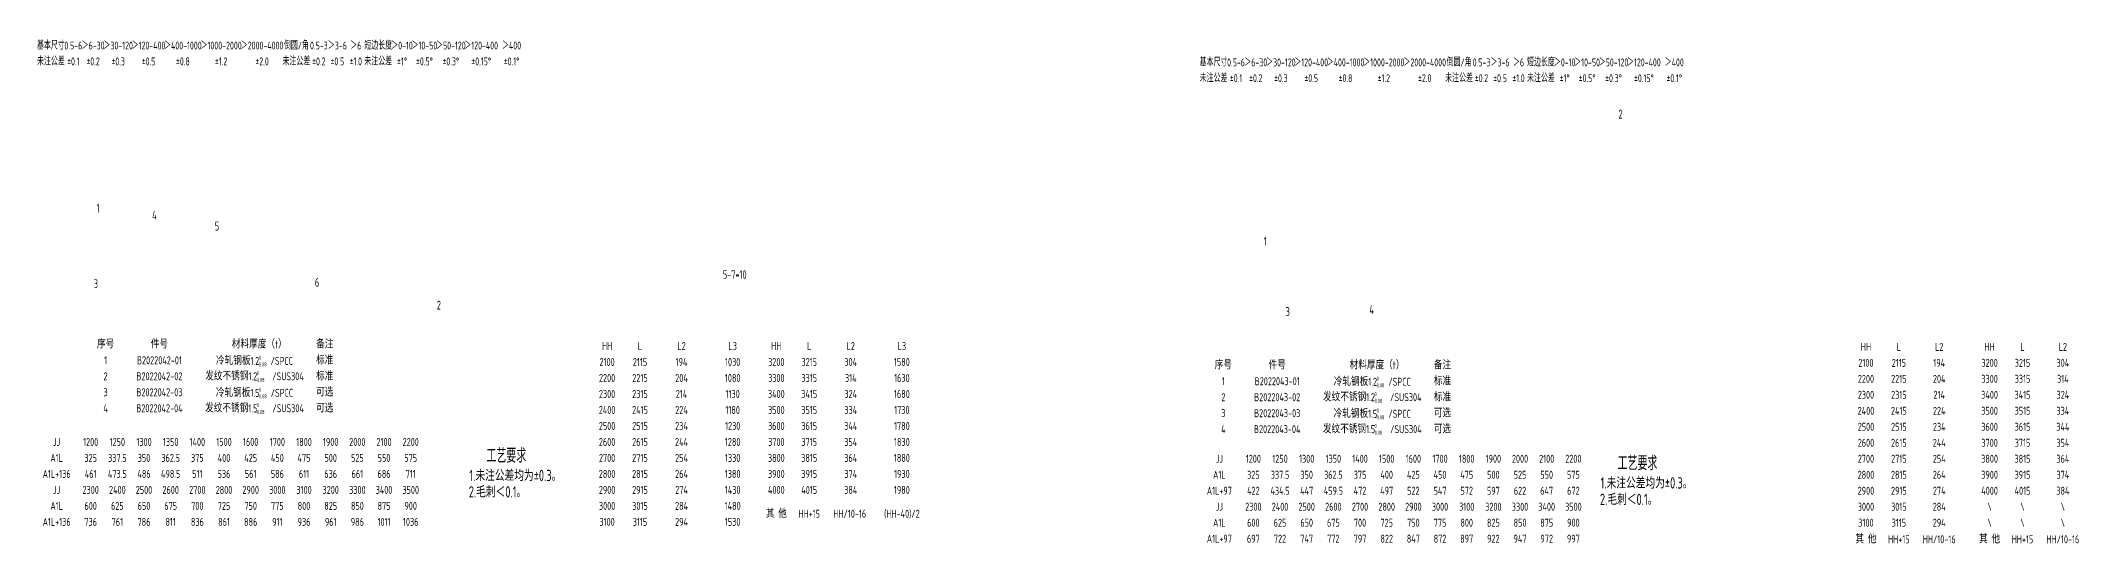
# Model space of a CAD drawing. Header units: inches. Extents: x 14216 to 120088, y -29410 to 23559.
# Drawn here: x 41211 to 48087, y 16974 to 18671 of the extents above; entities that cross this region are included whole.
import ezdxf
from ezdxf.enums import TextEntityAlignment as Align

# ---------------------------------------------------------------- set-up
doc = ezdxf.new("R2010")
doc.units = ezdxf.units.IN
doc.header["$LTSCALE"] = 0.3
doc.header["$MEASUREMENT"] = 0
doc.layers.add('2', color=2, linetype='Continuous')
doc.layers.add('2细实线', color=2, linetype='Continuous')
doc.layers.add('粗实线', color=7, linetype='Continuous', lineweight=30)
doc.styles.add('HZ', font='isocp2.shx', dxfattribs={"width": 0.7, "bigfont": 'hztxt.shx'})

msp = doc.modelspace()

# ---------------------------------------------------------------- texts
at = {"layer": '2', "color": 4, "style": 'HZ', "width": 0.7}
for s, p in [('2', (46535.158, 18408.338)), ('1', (41399.064, 18090.889)), ('4', (41586.802, 18067.395)), ('5', (41798.042, 18030.328)), ('1', (45337.803, 17978.674)), ('3', (41389.693, 17835.548)), ('6', (42135.855, 17840.144)), ('2', (42547.291, 17763.256)), ('3', (45411.731, 17741.519)), ('4', (45694.355, 17747.82))]:
    msp.add_text(s, height=30, dxfattribs=at).set_placement(p)
at = {"layer": '2', "color": 6, "style": 'HZ', "width": 0.8}
msp.add_text('5-7*10', height=28, dxfattribs=at).set_placement((43552.795, 17881.775), align=Align.MIDDLE_CENTER)
at = {"layer": '2', "style": 'HZ', "width": 0.8}
for s, height, p in [('序号', 27, (41429.528, 17645.979)), ('1', 27, (41429.528, 17591.979)), ('B2022042-01', 27, (41611.202, 17591.979)), ('件号', 27, (41611.202, 17645.979)), ('冷轧钢板1.2   /SPCC', 27, (41931.906, 17590.04)), ('材料厚度（t）', 27, (41948.088, 17645.979)), ('标准', 27, (42169.15, 17591.979)), ('备注', 27, (42169.15, 17645.979)), ('HH', 27.0001, (43121.993, 17640.246)), ('L2', 27.0001, (43373.186, 17640.246)), ('L3', 27.0001, (43545.762, 17640.246)), ('HH', 27.0001, (43693.018, 17640.246)), ('L2', 27.0001, (43944.211, 17640.246)), ('L3', 27.0001, (44116.787, 17640.246)), ('HH', 27, (47370.307, 17637.378)), ('L', 27, (47481.307, 17637.378)), ('L2', 27, (47617.525, 17637.378)), ('HH', 27, (47787.568, 17637.378)), ('L', 27, (47898.568, 17637.378)), ('L2', 27, (48034.785, 17637.378)), ('2', 27, (41429.528, 17537.979)), ('B2022042-02', 27, (41611.202, 17537.979)), ('发纹不锈钢1.2    /SUS304 ', 27, (41938.421, 17537.979)), ('标准', 27, (42169.15, 17537.979)), ('2200', 27.0001, (43121.993, 17532.246)), ('2100', 27.0001, (43121.993, 17586.246)), ('2215', 27.0001, (43232.993, 17532.246)), ('2115', 27.0001, (43232.993, 17586.246)), ('204', 27.0001, (43373.186, 17532.246)), ('194', 27.0001, (43373.186, 17586.246)), ('1080', 27.0001, (43545.762, 17532.246)), ('1030', 27.0001, (43545.762, 17586.246)), ('3300', 27.0001, (43693.018, 17532.246)), ('3200', 27.0001, (43693.018, 17586.246)), ('3315', 27.0001, (43804.019, 17532.246)), ('3215', 27.0001, (43804.019, 17586.246)), ('304', 27.0001, (43944.211, 17586.246)), ('314', 27.0001, (43944.211, 17532.246)), ('1580', 27.0001, (44116.787, 17586.246)), ('1630', 27.0001, (44116.787, 17532.246)), ('序号', 27, (45201.76, 17575.387)), ('1', 27, (45201.76, 17521.387)), ('B2022043-01', 27, (45383.435, 17521.387)), ('件号', 27, (45383.435, 17575.387)), ('冷轧钢板1.2   /SPCC', 27, (45704.139, 17519.447)), ('材料厚度（t）', 27, (45720.321, 17575.387)), ('标准', 27, (45941.383, 17521.387)), ('备注', 27, (45941.383, 17575.387)), ('2200', 27, (47370.307, 17529.378)), ('2100', 27, (47370.307, 17583.378)), ('2215', 27, (47481.307, 17529.378)), ('2115', 27, (47481.307, 17583.378)), ('204', 27, (47617.525, 17529.378)), ('194', 27, (47617.525, 17583.378)), ('3300', 27, (47787.568, 17529.378)), ('3200', 27, (47787.568, 17583.378)), ('3315', 27, (47898.568, 17529.378)), ('3215', 27, (47898.568, 17583.378)), ('304', 27, (48034.785, 17583.378)), ('314', 27, (48034.785, 17529.378)), ('3', 27, (41429.528, 17483.979)), ('B2022042-03', 27, (41611.202, 17483.979)), ('冷轧钢板1.5   /SPCC', 27, (41931.906, 17482.04)), ('可选', 27, (42169.15, 17483.979)), ('2300', 27.0001, (43121.993, 17478.246)), ('2315', 27.0001, (43232.993, 17478.246)), ('214', 27.0001, (43373.186, 17478.246)), ('1130', 27.0001, (43545.762, 17478.246)), ('3400', 27.0001, (43693.018, 17478.246)), ('3415', 27.0001, (43804.019, 17478.246)), ('324', 27.0001, (43944.211, 17478.246)), ('1680', 27.0001, (44116.787, 17478.246)), ('2', 27, (45201.76, 17467.387)), ('B2022043-02', 27, (45383.435, 17467.387)), ('发纹不锈钢1.2    /SUS304 ', 27, (45710.653, 17467.387)), ('标准', 27, (45941.383, 17467.387)), ('2300', 27, (47370.307, 17475.378)), ('2315', 27, (47481.307, 17475.378)), ('214', 27, (47617.525, 17475.378)), ('3400', 27, (47787.568, 17475.378)), ('3415', 27, (47898.568, 17475.378)), ('324', 27, (48034.785, 17475.378)), ('4', 27, (41429.528, 17429.979)), ('B2022042-04', 27, (41611.202, 17429.979)), ('发纹不锈钢1.5    /SUS304 ', 27, (41938.421, 17429.979)), ('可选', 27, (42169.15, 17429.979)), ('2400', 27.0001, (43121.993, 17424.245)), ('2415', 27.0001, (43232.993, 17424.245)), ('224', 27.0001, (43373.186, 17424.245)), ('1180', 27.0001, (43545.762, 17424.245)), ('3500', 27.0001, (43693.018, 17424.245)), ('3515', 27.0001, (43804.019, 17424.245)), ('334', 27.0001, (43944.211, 17424.245)), ('1730', 27.0001, (44116.787, 17424.245)), ('3', 27, (45201.76, 17413.387)), ('B2022043-03', 27, (45383.435, 17413.387)), ('冷轧钢板1.5   /SPCC', 27, (45704.139, 17411.447)), ('可选', 27, (45941.383, 17413.387)), ('2400', 27, (47370.307, 17421.378)), ('2415', 27, (47481.307, 17421.378)), ('224', 27, (47617.525, 17421.378)), ('3500', 27, (47787.568, 17421.378)), ('3515', 27, (47898.568, 17421.378)), ('334', 27, (48034.785, 17421.378)), ('2500', 27.0001, (43121.993, 17370.245)), ('2600', 27.0001, (43121.993, 17316.245)), ('2515', 27.0001, (43232.993, 17370.245)), ('2615', 27.0001, (43232.993, 17316.245)), ('244', 27.0001, (43373.186, 17316.245)), ('234', 27.0001, (43373.186, 17370.245)), ('1280', 27.0001, (43545.762, 17316.245)), ('1230', 27.0001, (43545.762, 17370.245)), ('3600', 27.0001, (43693.018, 17370.245)), ('3700', 27.0001, (43693.018, 17316.245)), ('3615', 27.0001, (43804.019, 17370.245)), ('3715', 27.0001, (43804.019, 17316.245)), ('344', 27.0001, (43944.211, 17370.245)), ('354', 27.0001, (43944.211, 17316.245)), ('1830', 27.0001, (44116.787, 17316.245)), ('1780', 27.0001, (44116.787, 17370.245)), ('4', 27, (45201.76, 17359.387)), ('B2022043-04', 27, (45383.435, 17359.387)), ('发纹不锈钢1.5    /SUS304 ', 27, (45710.653, 17359.387)), ('可选', 27, (45941.383, 17359.387)), ('2500', 27, (47370.307, 17367.378)), ('2515', 27, (47481.307, 17367.378)), ('234', 27, (47617.525, 17367.378)), ('3600', 27, (47787.568, 17367.378)), ('3615', 27, (47898.568, 17367.378)), ('344', 27, (48034.785, 17367.378)), ('2700', 27.0001, (43121.993, 17262.245)), ('2715', 27.0001, (43232.993, 17262.245)), ('254', 27.0001, (43373.186, 17262.245)), ('1330', 27.0001, (43545.762, 17262.245)), ('3800', 27.0001, (43693.018, 17262.245)), ('3815', 27.0001, (43804.019, 17262.245)), ('364', 27.0001, (43944.211, 17262.245)), ('1880', 27.0001, (44116.787, 17262.245)), ('2600', 27, (47370.307, 17313.378)), ('2700', 27, (47370.307, 17259.378)), ('2615', 27, (47481.307, 17313.378)), ('2715', 27, (47481.307, 17259.378)), ('244', 27, (47617.525, 17313.378)), ('254', 27, (47617.525, 17259.378)), ('3800', 27, (47787.568, 17259.378)), ('3700', 27, (47787.568, 17313.378)), ('3815', 27, (47898.568, 17259.378)), ('3715', 27, (47898.568, 17313.378)), ('354', 27, (48034.785, 17313.378)), ('364', 27, (48034.785, 17259.378)), ('2800', 27.0001, (43121.993, 17208.245)), ('2815', 27.0001, (43232.993, 17208.245)), ('264', 27.0001, (43373.186, 17208.245)), ('1380', 27.0001, (43545.762, 17208.245)), ('3900', 27.0001, (43693.018, 17208.245)), ('3915', 27.0001, (43804.019, 17208.245)), ('374', 27.0001, (43944.211, 17208.245)), ('1930', 27.0001, (44116.787, 17208.245)), ('2800', 27, (47370.307, 17205.378)), ('2815', 27, (47481.307, 17205.378)), ('264', 27, (47617.525, 17205.378)), ('3900', 27, (47787.568, 17205.378)), ('3915', 27, (47898.568, 17205.378)), ('374', 27, (48034.785, 17205.378)), ('2900', 27.0001, (43121.993, 17154.245)), ('2915', 27.0001, (43232.993, 17154.245)), ('274', 27.0001, (43373.186, 17154.245)), ('1430', 27.0001, (43545.762, 17154.245)), ('4000', 27.0001, (43693.018, 17154.245)), ('4015', 27.0001, (43804.019, 17154.245)), ('384', 27.0001, (43944.211, 17154.245)), ('1980', 27.0001, (44116.787, 17154.245)), ('2900', 27, (47370.307, 17151.378)), ('2915', 27, (47481.307, 17151.378)), ('274', 27, (47617.525, 17151.378)), ('4000', 27, (47787.568, 17151.378)), ('4015', 27, (47898.568, 17151.378)), ('384', 27, (48034.785, 17151.378)), ('3000', 27.0001, (43121.993, 17100.244)), ('3100', 27.0001, (43121.993, 17046.244)), ('3015', 27.0001, (43232.993, 17100.244)), ('3115', 27.0001, (43232.993, 17046.244)), ('284', 27.0001, (43373.186, 17100.244)), ('294', 27.0001, (43373.186, 17046.244)), ('1480', 27.0001, (43545.762, 17100.244)), ('1530', 27.0001, (43545.762, 17046.244)), ('其 他', 27.0001, (43693.018, 17073.706)), ('HH+15', 27.0001, (43804.019, 17073.706)), ('HH/10-16', 27.0001, (43940.819, 17073.706)), ('(HH-40)/2', 27.0001, (44116.787, 17073.706)), ('3000', 27, (47370.307, 17097.378)), ('3100', 27, (47370.307, 17043.378)), ('3015', 27, (47481.307, 17097.378)), ('3115', 27, (47481.307, 17043.378)), ('284', 27, (47617.525, 17097.378)), ('294', 27, (47617.525, 17043.378)), ('\\', 27, (47787.568, 17097.378)), ('\\', 27, (47787.568, 17043.378)), ('\\', 27, (47898.568, 17097.378)), ('\\', 27, (47898.568, 17043.378)), ('\\', 27, (48034.785, 17097.378)), ('\\', 27, (48034.785, 17043.378)), ('其 他', 27, (47370.307, 16987.419)), ('HH+15', 27, (47481.307, 16987.419)), ('HH/10-16', 27, (47617.525, 16987.419)), ('其 他', 27, (47787.568, 16987.419)), ('HH+15', 27, (47898.568, 16987.419)), ('HH/10-16', 27, (48034.785, 16987.419))]:
    msp.add_text(s, height=height, dxfattribs=at).set_placement(p, align=Align.MIDDLE_CENTER)
at = {"layer": '2', "color": 6, "style": 'HZ', "width": 0.75}
for s, p in [('1.未注公差均为±0.3。', (42657.196, 17184.065)), ('1.未注公差均为±0.3。', (46474.694, 17158.721)), ('2.毛刺＜0.1。', (42655.05, 17128.67)), ('2.毛刺＜0.1。', (46472.548, 17103.326))]:
    msp.add_text(s, height=38, dxfattribs=at).set_placement(p)
at = {"layer": '2', "char_height": 13.728, "attachment_point": 1, "style": 'HZ'}
for insert in [(41940.013, 17607.891), (41932.79, 17555.454), (45712.246, 17537.299), (41940.013, 17499.891), (45705.023, 17484.861), (41932.79, 17447.454), (45712.246, 17429.299), (45705.023, 17376.861)]:
    msp.add_mtext(' 0\\P-0.08', dxfattribs=dict(at, insert=insert))
at = {"layer": '2细实线', "linetype": 'ByBlock', "style": 'HZ', "width": 0.65}
for s, p in [('基本尺寸', (41244.843, 18655.12)), ('0.5-6', (41320.578, 18655.12)), ('＞6-30', (41387.403, 18655.12)), ('＞30-120', (41472.048, 18655.12)), ('＞120-400', (41574.513, 18655.12)), ('＞400-1000', (41690.343, 18655.12)), ('＞1000-2000', (41819.538, 18655.12)), ('＞2000-4000', (41957.643, 18655.12)), ('倒圆/角', (42073.473, 18655.12)), ('0.5-3', (42149.208, 18655.12)), ('＞3-6', (42211.578, 18655.12)), ('＞6', (42273.948, 18655.12)), ('短边长度', (42349.683, 18655.12)), ('＞0-10', (42429.873, 18655.12)), ('＞10-50', (42505.608, 18655.12)), ('＞50-120', (42594.708, 18655.12)), ('＞120-400', (42697.173, 18655.12)), ('＞400', (42799.638, 18655.12)), ('未注公差', (41244.843, 18601.66)), ('%%p0.1', (41320.578, 18601.66)), ('%%p0.2', (41387.403, 18601.66)), ('%%p0.3', (41472.048, 18601.66)), ('%%p0.5', (41574.513, 18601.66)), ('%%p0.8', (41690.343, 18601.66)), ('%%p1.2', (41819.538, 18601.66)), ('%%p2.0', (41957.643, 18601.66)), ('未注公差', (42073.473, 18601.66)), ('%%p0.2', (42149.208, 18601.66)), ('%%p0.5', (42211.578, 18601.66)), ('%%p1.0', (42273.948, 18601.66)), ('未注公差', (42349.683, 18601.66)), ('%%p1%%d', (42429.873, 18601.66)), ('%%p0.5%%d', (42505.608, 18601.66)), ('%%p0.3%%d', (42594.708, 18601.66)), ('%%p0.15%%d', (42697.173, 18601.66)), ('%%p0.1%%d', (42799.638, 18601.66)), ('基本尺寸', (45168.583, 18598.254)), ('0.5-6', (45244.318, 18598.254)), ('＞6-30', (45311.143, 18598.254)), ('＞30-120', (45395.788, 18598.254)), ('＞120-400', (45498.253, 18598.254)), ('＞400-1000', (45614.083, 18598.254)), ('＞1000-2000', (45743.278, 18598.254)), ('＞2000-4000', (45881.383, 18598.254)), ('倒圆/角', (45997.213, 18598.254)), ('0.5-3', (46072.948, 18598.254)), ('＞3-6', (46135.318, 18598.254)), ('＞6', (46197.688, 18598.254)), ('短边长度', (46273.423, 18598.254)), ('＞0-10', (46353.613, 18598.254)), ('＞10-50', (46429.348, 18598.254)), ('＞50-120', (46518.448, 18598.254)), ('＞120-400', (46620.913, 18598.254)), ('＞400', (46723.378, 18598.254)), ('未注公差', (45168.583, 18544.794)), ('%%p0.1', (45244.318, 18544.794)), ('%%p0.2', (45311.143, 18544.794)), ('%%p0.3', (45395.788, 18544.794)), ('%%p0.5', (45498.253, 18544.794)), ('%%p0.8', (45614.083, 18544.794)), ('%%p1.2', (45743.278, 18544.794)), ('%%p2.0', (45881.383, 18544.794)), ('未注公差', (45997.213, 18544.794)), ('%%p0.2', (46072.948, 18544.794)), ('%%p0.5', (46135.318, 18544.794)), ('%%p1.0', (46197.688, 18544.794)), ('未注公差', (46273.423, 18544.794)), ('%%p1%%d', (46353.613, 18544.794)), ('%%p0.5%%d', (46429.348, 18544.794)), ('%%p0.3%%d', (46518.448, 18544.794)), ('%%p0.15%%d', (46620.913, 18544.794)), ('%%p0.1%%d', (46723.378, 18544.794))]:
    msp.add_text(s, height=26.73, dxfattribs=at).set_placement(p, align=Align.MIDDLE_CENTER)
at = {"layer": '2细实线', "style": 'HZ', "width": 0.8}
for s, p in [('L', (43232.993, 17640.246)), ('L', (43804.019, 17640.246)), ('JJ', (41264.376, 17316.244)), ('1200', (41379.176, 17316.244)), ('1250', (41469.176, 17316.244)), ('1300', (41559.176, 17316.244)), ('1350', (41649.176, 17316.244)), ('1400', (41739.176, 17316.244)), ('1500', (41829.176, 17316.244)), ('1600', (41919.176, 17316.244)), ('1700', (42009.176, 17316.244)), ('1800', (42099.176, 17316.244)), ('1900', (42189.176, 17316.244)), ('2000', (42279.176, 17316.244)), ('2100', (42369.176, 17316.244)), ('2200', (42459.176, 17316.244)), ('A1L', (41264.376, 17262.244)), ('325', (41379.176, 17262.244)), ('337.5', (41469.176, 17262.244)), ('350', (41559.176, 17262.244)), ('362.5', (41649.176, 17262.244)), ('375', (41739.176, 17262.244)), ('400', (41829.176, 17262.244)), ('425', (41919.176, 17262.244)), ('450', (42009.176, 17262.244)), ('475', (42099.176, 17262.244)), ('500', (42189.176, 17262.244)), ('525', (42279.176, 17262.244)), ('550', (42369.176, 17262.244)), ('575', (42459.176, 17262.244)), ('JJ', (45188.116, 17259.378)), ('1200', (45302.916, 17259.378)), ('1250', (45392.916, 17259.378)), ('1300', (45482.916, 17259.378)), ('1350', (45572.916, 17259.378)), ('1400', (45662.916, 17259.378)), ('1500', (45752.916, 17259.378)), ('1600', (45842.916, 17259.378)), ('1700', (45932.916, 17259.378)), ('1800', (46022.916, 17259.378)), ('1900', (46112.916, 17259.378)), ('2000', (46202.916, 17259.378)), ('2100', (46292.916, 17259.378)), ('2200', (46382.916, 17259.378)), ('A1L+136', (41264.376, 17208.244)), ('461', (41379.176, 17208.244)), ('473.5', (41469.176, 17208.244)), ('486', (41559.176, 17208.244)), ('498.5', (41649.176, 17208.244)), ('511', (41739.176, 17208.244)), ('536', (41829.176, 17208.244)), ('561', (41919.176, 17208.244)), ('586', (42009.176, 17208.244)), ('611', (42099.176, 17208.244)), ('636', (42189.176, 17208.244)), ('661', (42279.176, 17208.244)), ('686', (42369.176, 17208.244)), ('711', (42459.176, 17208.244)), ('A1L', (45188.116, 17205.378)), ('325', (45302.916, 17205.378)), ('337.5', (45392.916, 17205.378)), ('350', (45482.916, 17205.378)), ('362.5', (45572.916, 17205.378)), ('375', (45662.916, 17205.378)), ('400', (45752.916, 17205.378)), ('425', (45842.916, 17205.378)), ('450', (45932.916, 17205.378)), ('475', (46022.916, 17205.378)), ('500', (46112.916, 17205.378)), ('525', (46202.916, 17205.378)), ('550', (46292.916, 17205.378)), ('575', (46382.916, 17205.378)), ('JJ', (41264.376, 17154.244)), ('2300', (41379.176, 17154.244)), ('2400', (41469.176, 17154.244)), ('2500', (41559.176, 17154.244)), ('2600', (41649.176, 17154.244)), ('2700', (41739.176, 17154.244)), ('2800', (41829.176, 17154.244)), ('2900', (41919.176, 17154.244)), ('3000', (42009.176, 17154.244)), ('3100', (42099.176, 17154.244)), ('3200', (42189.176, 17154.244)), ('3300', (42279.176, 17154.244)), ('3400', (42369.176, 17154.244)), ('3500', (42459.176, 17154.244)), ('A1L+97', (45188.116, 17151.378)), ('422', (45302.916, 17151.378)), ('434.5', (45392.916, 17151.378)), ('447', (45482.916, 17151.378)), ('459.5', (45572.916, 17151.378)), ('472', (45662.916, 17151.378)), ('497', (45752.916, 17151.378)), ('522', (45842.916, 17151.378)), ('547', (45932.916, 17151.378)), ('572', (46022.916, 17151.378)), ('597', (46112.916, 17151.378)), ('622', (46202.916, 17151.378)), ('647', (46292.916, 17151.378)), ('672', (46382.916, 17151.378)), ('A1L+136', (41264.376, 17046.244)), ('A1L', (41264.376, 17100.244)), ('736', (41379.176, 17046.244)), ('600', (41379.176, 17100.244)), ('625', (41469.176, 17100.244)), ('761', (41469.176, 17046.244)), ('786', (41559.176, 17046.244)), ('650', (41559.176, 17100.244)), ('675', (41649.176, 17100.244)), ('811', (41649.176, 17046.244)), ('836', (41739.176, 17046.244)), ('700', (41739.176, 17100.244)), ('725', (41829.176, 17100.244)), ('861', (41829.176, 17046.244)), ('886', (41919.176, 17046.244)), ('750', (41919.176, 17100.244)), ('775', (42009.176, 17100.244)), ('911', (42009.176, 17046.244)), ('936', (42099.176, 17046.244)), ('800', (42099.176, 17100.244)), ('825', (42189.176, 17100.244)), ('961', (42189.176, 17046.244)), ('986', (42279.176, 17046.244)), ('850', (42279.176, 17100.244)), ('1011', (42369.176, 17046.244)), ('875', (42369.176, 17100.244)), ('1036', (42459.176, 17046.244)), ('900', (42459.176, 17100.244)), ('A1L', (45188.116, 17043.378)), ('JJ', (45188.116, 17097.378)), ('2300', (45302.916, 17097.378)), ('600', (45302.916, 17043.378)), ('2400', (45392.916, 17097.378)), ('625', (45392.916, 17043.378)), ('2500', (45482.916, 17097.378)), ('650', (45482.916, 17043.378)), ('2600', (45572.916, 17097.378)), ('675', (45572.916, 17043.378)), ('2700', (45662.916, 17097.378)), ('700', (45662.916, 17043.378)), ('2800', (45752.916, 17097.378)), ('725', (45752.916, 17043.378)), ('2900', (45842.916, 17097.378)), ('750', (45842.916, 17043.378)), ('3000', (45932.916, 17097.378)), ('775', (45932.916, 17043.378)), ('3100', (46022.916, 17097.378)), ('800', (46022.916, 17043.378)), ('3200', (46112.916, 17097.378)), ('825', (46112.916, 17043.378)), ('3300', (46202.916, 17097.378)), ('850', (46202.916, 17043.378)), ('3400', (46292.916, 17097.378)), ('875', (46292.916, 17043.378)), ('3500', (46382.916, 17097.378)), ('900', (46382.916, 17043.378)), ('A1L+97', (45188.116, 16989.378)), ('697', (45302.916, 16989.378)), ('722', (45392.916, 16989.378)), ('747', (45482.916, 16989.378)), ('772', (45572.916, 16989.378)), ('797', (45662.916, 16989.378)), ('822', (45752.916, 16989.378)), ('847', (45842.916, 16989.378)), ('872', (45932.916, 16989.378)), ('897', (46022.916, 16989.378)), ('922', (46112.916, 16989.378)), ('947', (46202.916, 16989.378)), ('972', (46292.916, 16989.378)), ('997', (46382.916, 16989.378))]:
    msp.add_text(s, height=27, dxfattribs=at).set_placement(p, align=Align.MIDDLE_CENTER)
at = {"layer": '粗实线', "color": 3, "linetype": 'Continuous', "lineweight": -3, "style": 'HZ', "width": 0.7}
for p in [(42714.592, 17245.985), (46532.089, 17220.641)]:
    msp.add_text('工艺要求', height=48, dxfattribs=at).set_placement(p)

doc.saveas('drawing.dxf')
